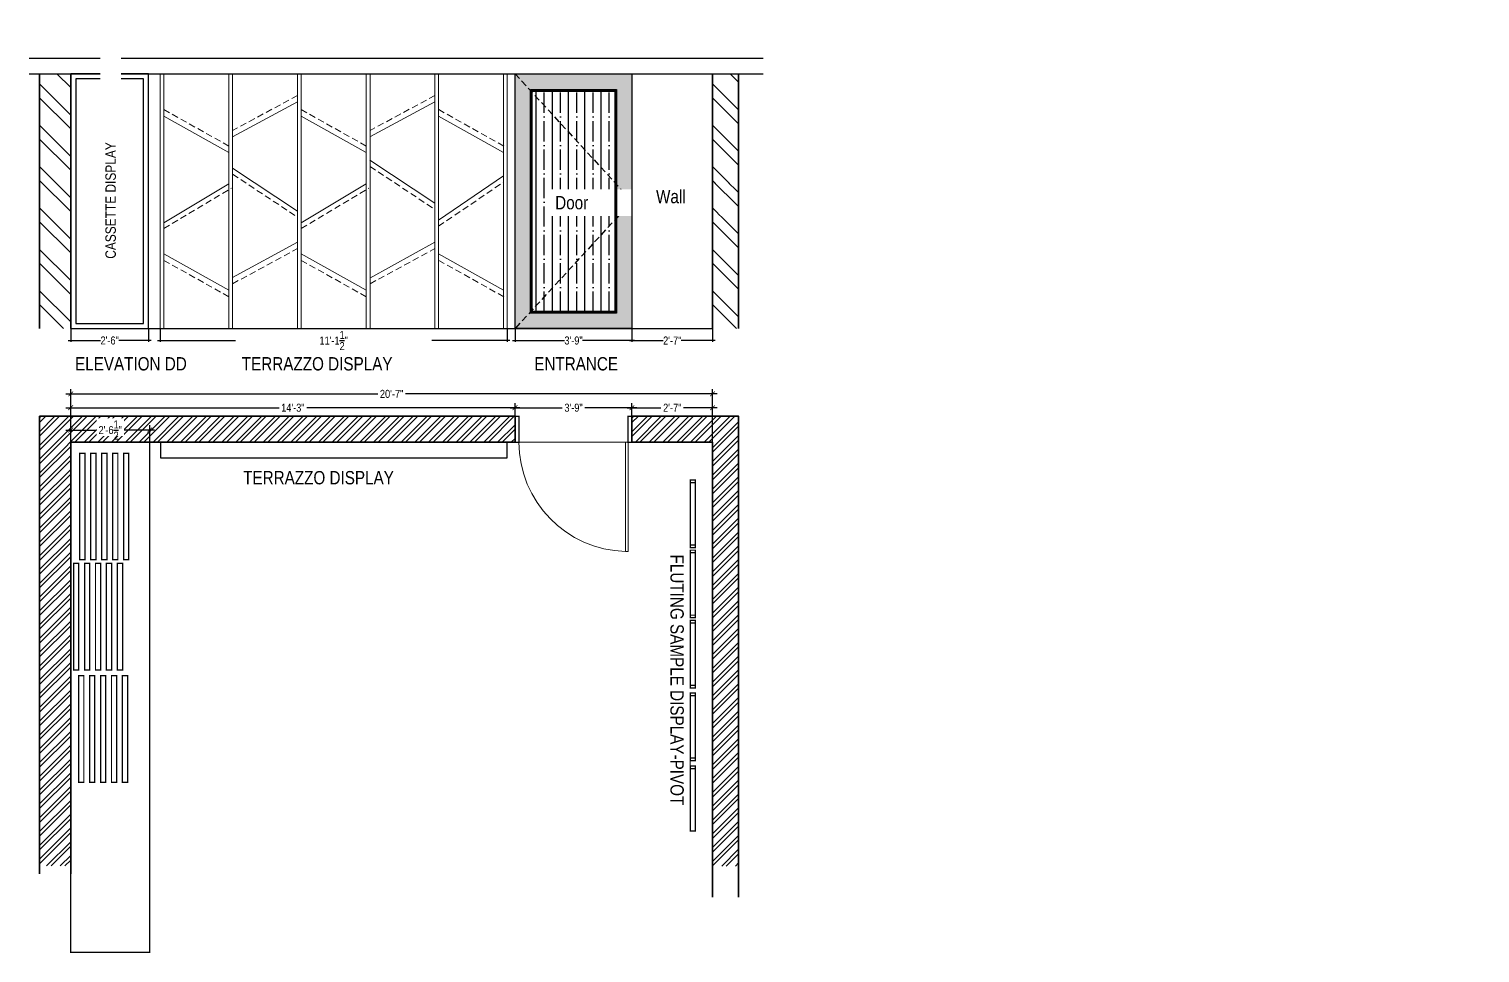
# Model space of a CAD drawing. Header units: inches. Extents: x -109431 to 29005, y -34715 to -1756.
# Drawn here: x -43858 to -43299, y -12165 to -11810 of the extents above; entities that cross this region are included whole.
import ezdxf

# ---------------------------------------------------------------- set-up
doc = ezdxf.new("R2010")
doc.units = ezdxf.units.IN
doc.header["$LTSCALE"] = 0.05
doc.header["$MEASUREMENT"] = 0
doc.header["$PDMODE"] = 3
doc.header["$PDSIZE"] = -4
for name, pattern in [('A2-XREF-115_FURN$0$HIDDEN', [0.375, 0.25, -0.125]), ('ACAD_ISO03W100', [30, 12, -18]), ('CONTINOUS', [0]), ('DASHED2', [0.375, 0.25, -0.125])]:
    doc.linetypes.add(name, pattern=pattern)
doc.layers.get('Defpoints').update_dxf_attribs({"linetype": 'DASHED2'})
for name, color, linetype in [('Civil Dimension - Text', 7, 'Continuous'), ('Eleavtion', 11, 'Continuous'), ('Flooring Layout', 7, 'Continuous'), ('text', 4, 'Continuous')]:
    doc.layers.add(name, color=color, linetype=linetype)
for name, color, linetype, lineweight in [('FURNITURE', 1, 'Continuous', 18), ('hatch', 7, 'Continuous', 25), ('WALL', 7, 'Continuous', 35)]:
    doc.layers.add(name, color=color, linetype=linetype, lineweight=lineweight)
doc.styles.add('4MMOF3-8', font='ARIALN.TTF', dxfattribs={"height": 5.12})
doc.styles.add('9-128OF1-4', font='ARIALN.TTF', dxfattribs={"height": 3.0792})
doc.dimstyles.new('DIM 1-4', dxfattribs={"dimtxt": 3.0792, "dimasz": 1.82, "dimexe": 1.82, "dimexo": 0, "dimgap": 0.09, "dimtad": 0, "dimzin": 0, "dimdsep": 46, "dimlunit": 4, "dimtxsty": '9-128OF1-4', "dimblk": 'ARCHTICK', "dimcen": 1.8125, "dimdle": 1.82, "dimclrd": 8, "dimclre": 8, "dimadec": 0, "dimazin": 0, "dimtfac": 1, "dimtofl": 0, "dimtmove": 0, "dimatfit": 3, "dimldrblk": 'OPEN90', "dimfxl": 1, "dimtolj": 1, "dimtzin": 0, "dimlwd": -1, "dimarcsym": 0})
pattern_1 = [(225, (40678.6833, -16349.4024), (2.65165043, -2.65165043), []), (225, (40676.9155, -16349.4024), (2.65165043, -2.65165043), [])]

# ---------------------------------------------------------------- blocks, each defined once
blk = doc.blocks.new('_ArchTick')
at = {"color": 0, "const_width": 0.15}
blk.add_lwpolyline([(-0.5, -0.5), (0.5, 0.5)], dxfattribs=at)
blk = doc.blocks.new('*D484')
at = {"layer": 'Defpoints', "color": 0, "ltscale": 50, "transparency": 16777216}
for p in [(-43807.2, -11925.15), (-43673.62, -11925.15), (-43673.62, -11929.73)]:
    blk.add_point(p, dxfattribs=at)
at = {"layer": 'Flooring Layout', "color": 8, "linetype": 'ACAD_ISO03W100', "lineweight": -2, "ltscale": 50, "transparency": 16777216}
for p, q in [((-43807.2, -11925.15), (-43807.2, -11930.23)), ((-43673.62, -11925.15), (-43673.62, -11930.23))]:
    blk.add_line(p, q, dxfattribs=at)
at = {"layer": 'Flooring Layout', "color": 8, "linetype": 'ACAD_ISO03W100', "ltscale": 50, "transparency": 16777216}
for p, q in [((-43808.2, -11929.73), (-43745.64, -11929.73)), ((-43672.62, -11929.73), (-43735.17, -11929.73))]:
    blk.add_line(p, q, dxfattribs=at)
at = {"layer": 'Flooring Layout', "color": 8, "ltscale": 50, "transparency": 16777216, "xscale": 0.25, "yscale": 0.25, "zscale": 0.25, "rotation": 180}
blk.add_blockref('_ArchTick', (-43807.2, -11929.73), dxfattribs=at)
at = {"layer": 'Flooring Layout', "color": 8, "ltscale": 50, "transparency": 16777216, "xscale": 0.25, "yscale": 0.25, "zscale": 0.25}
blk.add_blockref('_ArchTick', (-43673.62, -11929.73), dxfattribs=at)
at = {"layer": 'Flooring Layout', "color": 0, "ltscale": 50, "transparency": 16777216, "insert": (-43740.41, -11929.73), "char_height": 3.0792, "attachment_point": 5, "style": '9-128OF1-4'}
blk.add_mtext('\\A1;11\'-1{\\H1x;\\S1/2;}"', dxfattribs=at)
blk = doc.blocks.new('_Open90')
at = {"color": 0, "linetype": 'ByBlock', "lineweight": -2}
for p, q in [((0, 0), (-1, 0)), ((-0.5, 0.5), (0, 0)), ((0, 0), (-0.5, -0.5))]:
    blk.add_line(p, q, dxfattribs=at)
blk = doc.blocks.new('*D494')
at = {"layer": 'Defpoints', "color": 0, "ltscale": 50, "transparency": 16777216}
for p in [(-43670.62, -11925.15), (-43625.62, -11925.15), (-43625.62, -11929.73)]:
    blk.add_point(p, dxfattribs=at)
at = {"layer": 'Flooring Layout', "color": 8, "linetype": 'ACAD_ISO03W100', "lineweight": -2, "ltscale": 50, "transparency": 16777216}
for p, q in [((-43670.62, -11925.15), (-43670.62, -11930.23)), ((-43625.62, -11925.15), (-43625.62, -11930.23))]:
    blk.add_line(p, q, dxfattribs=at)
at = {"layer": 'Flooring Layout', "color": 8, "linetype": 'ACAD_ISO03W100', "ltscale": 50, "transparency": 16777216}
for p, q in [((-43671.62, -11929.73), (-43651.57, -11929.73)), ((-43624.62, -11929.73), (-43644.67, -11929.73))]:
    blk.add_line(p, q, dxfattribs=at)
at = {"layer": 'Flooring Layout', "color": 8, "ltscale": 50, "transparency": 16777216, "xscale": 0.25, "yscale": 0.25, "zscale": 0.25, "rotation": 180}
blk.add_blockref('_ArchTick', (-43670.62, -11929.73), dxfattribs=at)
at = {"layer": 'Flooring Layout', "color": 8, "ltscale": 50, "transparency": 16777216, "xscale": 0.25, "yscale": 0.25, "zscale": 0.25}
blk.add_blockref('_ArchTick', (-43625.62, -11929.73), dxfattribs=at)
at = {"layer": 'Flooring Layout', "color": 0, "ltscale": 50, "transparency": 16777216, "insert": (-43648.12, -11929.73), "char_height": 3.079, "attachment_point": 5, "style": '9-128OF1-4'}
blk.add_mtext('\\A1;3\'-9"', dxfattribs=at)
blk = doc.blocks.new('*D495')
at = {"layer": 'Defpoints', "color": 0, "ltscale": 50, "transparency": 16777216}
for p in [(-43625.62, -11925.15), (-43594.62, -11925.15), (-43594.62, -11929.73)]:
    blk.add_point(p, dxfattribs=at)
at = {"layer": 'Flooring Layout', "color": 8, "linetype": 'ACAD_ISO03W100', "lineweight": -2, "ltscale": 50, "transparency": 16777216}
for p, q in [((-43625.62, -11925.15), (-43625.62, -11930.23)), ((-43594.62, -11925.15), (-43594.62, -11930.23))]:
    blk.add_line(p, q, dxfattribs=at)
at = {"layer": 'Flooring Layout', "color": 8, "linetype": 'ACAD_ISO03W100', "ltscale": 50, "transparency": 16777216}
for p, q in [((-43626.62, -11929.73), (-43613.59, -11929.73)), ((-43593.62, -11929.73), (-43606.65, -11929.73))]:
    blk.add_line(p, q, dxfattribs=at)
at = {"layer": 'Flooring Layout', "color": 8, "ltscale": 50, "transparency": 16777216, "xscale": 0.25, "yscale": 0.25, "zscale": 0.25, "rotation": 180}
blk.add_blockref('_ArchTick', (-43625.62, -11929.73), dxfattribs=at)
at = {"layer": 'Flooring Layout', "color": 8, "ltscale": 50, "transparency": 16777216, "xscale": 0.25, "yscale": 0.25, "zscale": 0.25}
blk.add_blockref('_ArchTick', (-43594.62, -11929.73), dxfattribs=at)
at = {"layer": 'Flooring Layout', "color": 0, "ltscale": 50, "transparency": 16777216, "insert": (-43610.12, -11929.73), "char_height": 3.079, "attachment_point": 5, "style": '9-128OF1-4'}
blk.add_mtext('\\A1;2\'-7"', dxfattribs=at)
blk = doc.blocks.new('*D496')
at = {"layer": 'Defpoints', "color": 0, "ltscale": 50, "transparency": 16777216}
for p in [(-43841.62, -11925.15), (-43811.62, -11925.15), (-43841.62, -11929.73)]:
    blk.add_point(p, dxfattribs=at)
at = {"layer": 'Flooring Layout', "color": 8, "linetype": 'ACAD_ISO03W100', "lineweight": -2, "ltscale": 50, "transparency": 16777216}
for p, q in [((-43841.62, -11925.15), (-43841.62, -11930.23)), ((-43811.62, -11925.15), (-43811.62, -11930.23))]:
    blk.add_line(p, q, dxfattribs=at)
at = {"layer": 'Flooring Layout', "color": 8, "linetype": 'ACAD_ISO03W100', "ltscale": 50, "transparency": 16777216}
for p, q in [((-43842.62, -11929.73), (-43830.09, -11929.73)), ((-43810.62, -11929.73), (-43823.15, -11929.73))]:
    blk.add_line(p, q, dxfattribs=at)
at = {"layer": 'Flooring Layout', "color": 8, "ltscale": 50, "transparency": 16777216, "xscale": 0.25, "yscale": 0.25, "zscale": 0.25, "rotation": 180}
blk.add_blockref('_ArchTick', (-43841.62, -11929.73), dxfattribs=at)
at = {"layer": 'Flooring Layout', "color": 8, "ltscale": 50, "transparency": 16777216, "xscale": 0.25, "yscale": 0.25, "zscale": 0.25}
blk.add_blockref('_ArchTick', (-43811.62, -11929.73), dxfattribs=at)
at = {"layer": 'Flooring Layout', "color": 0, "ltscale": 50, "transparency": 16777216, "insert": (-43826.62, -11929.73), "char_height": 3.079, "attachment_point": 5, "style": '9-128OF1-4'}
blk.add_mtext('\\A1;2\'-6"', dxfattribs=at)
blk = doc.blocks.new('*D942')
at = {"layer": 'Civil Dimension - Text', "color": 8, "linetype": 'CONTINOUS', "lineweight": -2, "ltscale": 50, "transparency": 16777216}
for p, q in [((-43625.62, -11958.85), (-43625.62, -11953.76)), ((-43594.62, -11974.3), (-43594.62, -11953.76))]:
    blk.add_line(p, q, dxfattribs=at)
at = {"layer": 'Civil Dimension - Text', "color": 8, "linetype": 'CONTINOUS', "ltscale": 50, "transparency": 16777216}
for p, q in [((-43627.44, -11955.58), (-43613.59, -11955.58)), ((-43592.8, -11955.58), (-43606.65, -11955.58))]:
    blk.add_line(p, q, dxfattribs=at)
at = {"layer": 'Defpoints', "color": 0, "ltscale": 50, "transparency": 16777216}
for p in [(-43625.62, -11955.58), (-43625.62, -11958.85), (-43594.62, -11974.3)]:
    blk.add_point(p, dxfattribs=at)
at = {"layer": 'Civil Dimension - Text', "color": 8, "ltscale": 50, "transparency": 16777216, "xscale": 1.82, "yscale": 1.82, "zscale": 1.82, "rotation": 180}
blk.add_blockref('_ArchTick', (-43625.62, -11955.58), dxfattribs=at)
at = {"layer": 'Civil Dimension - Text', "color": 8, "ltscale": 50, "transparency": 16777216, "xscale": 1.82, "yscale": 1.82, "zscale": 1.82}
blk.add_blockref('_ArchTick', (-43594.62, -11955.58), dxfattribs=at)
at = {"layer": 'Civil Dimension - Text', "color": 0, "ltscale": 50, "transparency": 16777216, "insert": (-43610.12, -11955.58), "char_height": 3.079, "attachment_point": 5, "style": '9-128OF1-4', "bg_fill": 3, "box_fill_scale": 1.25, "bg_fill_color": 256, "bg_fill_true_color": 13158600, "bg_fill_transparency": 0}
blk.add_mtext('\\A1;2\'-7"', dxfattribs=at)
blk = doc.blocks.new('*D943')
at = {"layer": 'Civil Dimension - Text', "color": 8, "linetype": 'CONTINOUS', "lineweight": -2, "ltscale": 50, "transparency": 16777216}
for p, q in [((-43670.62, -11964.3), (-43670.62, -11953.76)), ((-43625.62, -11958.85), (-43625.62, -11953.76))]:
    blk.add_line(p, q, dxfattribs=at)
at = {"layer": 'Civil Dimension - Text', "color": 8, "linetype": 'CONTINOUS', "ltscale": 50, "transparency": 16777216}
for p, q in [((-43672.44, -11955.58), (-43651.57, -11955.58)), ((-43623.8, -11955.58), (-43644.67, -11955.58))]:
    blk.add_line(p, q, dxfattribs=at)
at = {"layer": 'Defpoints', "color": 0, "ltscale": 50, "transparency": 16777216}
for p in [(-43670.62, -11955.58), (-43625.62, -11958.85), (-43670.62, -11964.3)]:
    blk.add_point(p, dxfattribs=at)
at = {"layer": 'Civil Dimension - Text', "color": 8, "ltscale": 50, "transparency": 16777216, "xscale": 1.82, "yscale": 1.82, "zscale": 1.82, "rotation": 180}
blk.add_blockref('_ArchTick', (-43670.62, -11955.58), dxfattribs=at)
at = {"layer": 'Civil Dimension - Text', "color": 8, "ltscale": 50, "transparency": 16777216, "xscale": 1.82, "yscale": 1.82, "zscale": 1.82}
blk.add_blockref('_ArchTick', (-43625.62, -11955.58), dxfattribs=at)
at = {"layer": 'Civil Dimension - Text', "color": 0, "ltscale": 50, "transparency": 16777216, "insert": (-43648.12, -11955.58), "char_height": 3.079, "attachment_point": 5, "style": '9-128OF1-4', "bg_fill": 3, "box_fill_scale": 1.25, "bg_fill_color": 256, "bg_fill_true_color": 13158600, "bg_fill_transparency": 0}
blk.add_mtext('\\A1;3\'-9"', dxfattribs=at)
blk = doc.blocks.new('*D944')
at = {"layer": 'Civil Dimension - Text', "color": 8, "linetype": 'CONTINOUS', "lineweight": -2, "ltscale": 50, "transparency": 16777216}
for p, q in [((-43841.62, -11974.3), (-43841.62, -11953.76)), ((-43670.62, -11964.3), (-43670.62, -11953.76))]:
    blk.add_line(p, q, dxfattribs=at)
at = {"layer": 'Civil Dimension - Text', "color": 8, "linetype": 'CONTINOUS', "ltscale": 50, "transparency": 16777216}
for p, q in [((-43843.44, -11955.58), (-43760.43, -11955.58)), ((-43668.8, -11955.58), (-43751.81, -11955.58))]:
    blk.add_line(p, q, dxfattribs=at)
at = {"layer": 'Defpoints', "color": 0, "ltscale": 50, "transparency": 16777216}
for p in [(-43841.62, -11955.58), (-43670.62, -11964.3), (-43841.62, -11974.3)]:
    blk.add_point(p, dxfattribs=at)
at = {"layer": 'Civil Dimension - Text', "color": 8, "ltscale": 50, "transparency": 16777216, "xscale": 1.82, "yscale": 1.82, "zscale": 1.82, "rotation": 180}
blk.add_blockref('_ArchTick', (-43841.62, -11955.58), dxfattribs=at)
at = {"layer": 'Civil Dimension - Text', "color": 8, "ltscale": 50, "transparency": 16777216, "xscale": 1.82, "yscale": 1.82, "zscale": 1.82}
blk.add_blockref('_ArchTick', (-43670.62, -11955.58), dxfattribs=at)
at = {"layer": 'Civil Dimension - Text', "color": 0, "ltscale": 50, "transparency": 16777216, "insert": (-43756.12, -11955.58), "char_height": 3.079, "attachment_point": 5, "style": '9-128OF1-4', "bg_fill": 3, "box_fill_scale": 1.25, "bg_fill_color": 256, "bg_fill_true_color": 13158600, "bg_fill_transparency": 0}
blk.add_mtext('\\A1;14\'-3"', dxfattribs=at)
blk = doc.blocks.new('*D941')
at = {"layer": 'Civil Dimension - Text', "color": 8, "linetype": 'CONTINOUS', "lineweight": -2, "ltscale": 50, "transparency": 16777216}
for p, q in [((-43841.62, -11981.8), (-43841.62, -11948.45)), ((-43594.62, -11981.8), (-43594.62, -11948.45))]:
    blk.add_line(p, q, dxfattribs=at)
at = {"layer": 'Civil Dimension - Text', "color": 8, "linetype": 'CONTINOUS', "ltscale": 50, "transparency": 16777216}
for p, q in [((-43843.44, -11950.27), (-43722.57, -11950.27)), ((-43592.8, -11950.27), (-43713.67, -11950.27))]:
    blk.add_line(p, q, dxfattribs=at)
at = {"layer": 'Defpoints', "color": 0, "ltscale": 50, "transparency": 16777216}
for p in [(-43841.62, -11950.27), (-43841.62, -11981.8), (-43594.62, -11981.8)]:
    blk.add_point(p, dxfattribs=at)
at = {"layer": 'Civil Dimension - Text', "color": 8, "ltscale": 50, "transparency": 16777216, "xscale": 1.82, "yscale": 1.82, "zscale": 1.82, "rotation": 180}
blk.add_blockref('_ArchTick', (-43841.62, -11950.27), dxfattribs=at)
at = {"layer": 'Civil Dimension - Text', "color": 8, "ltscale": 50, "transparency": 16777216, "xscale": 1.82, "yscale": 1.82, "zscale": 1.82}
blk.add_blockref('_ArchTick', (-43594.62, -11950.27), dxfattribs=at)
at = {"layer": 'Civil Dimension - Text', "color": 0, "ltscale": 50, "transparency": 16777216, "insert": (-43718.12, -11950.27), "char_height": 3.079, "attachment_point": 5, "style": '9-128OF1-4', "bg_fill": 3, "box_fill_scale": 1.25, "bg_fill_color": 256, "bg_fill_true_color": 13158600, "bg_fill_transparency": 0}
blk.add_mtext('\\A1;20\'-7"', dxfattribs=at)
blk = doc.blocks.new('*D948')
at = {"layer": 'Defpoints', "color": 0, "ltscale": 50, "transparency": 16777216}
for p in [(-43841.62, -11964.16), (-43841.62, -11968.85), (-43811.2, -11968.85)]:
    blk.add_point(p, dxfattribs=at)
at = {"layer": 'Flooring Layout', "color": 8, "linetype": 'ACAD_ISO03W100', "ltscale": 50, "transparency": 16777216}
for p, q in [((-43843.44, -11964.16), (-43830.8, -11964.16)), ((-43809.38, -11964.16), (-43822.01, -11964.16))]:
    blk.add_line(p, q, dxfattribs=at)
at = {"layer": 'Flooring Layout', "color": 8, "linetype": 'ACAD_ISO03W100', "lineweight": -2, "ltscale": 50, "transparency": 16777216}
for p, q in [((-43841.62, -11968.85), (-43841.62, -11962.34)), ((-43811.2, -11968.85), (-43811.2, -11962.34))]:
    blk.add_line(p, q, dxfattribs=at)
at = {"layer": 'Flooring Layout', "color": 8, "ltscale": 50, "transparency": 16777216, "xscale": 1.82, "yscale": 1.82, "zscale": 1.82, "rotation": 180}
blk.add_blockref('_ArchTick', (-43841.62, -11964.16), dxfattribs=at)
at = {"layer": 'Flooring Layout', "color": 8, "ltscale": 50, "transparency": 16777216, "xscale": 1.82, "yscale": 1.82, "zscale": 1.82}
blk.add_blockref('_ArchTick', (-43811.2, -11964.16), dxfattribs=at)
at = {"layer": 'Flooring Layout', "color": 0, "ltscale": 50, "transparency": 16777216, "insert": (-43826.41, -11964.16), "char_height": 3.0792, "attachment_point": 5, "style": '9-128OF1-4', "bg_fill": 3, "box_fill_scale": 1.25, "bg_fill_color": 256, "bg_fill_true_color": 13158600, "bg_fill_transparency": 0}
blk.add_mtext('\\A1;2\'-6{\\H1x;\\S1/2;}"', dxfattribs=at)

msp = doc.modelspace()

# ---------------------------------------------------------------- hatches: boundary and pattern name
at = {"layer": 'Flooring Layout', "ltscale": 50, "true_color": 0xc7c8ca}
h = msp.add_hatch(color=9, dxfattribs=at)
h.dxf.hatch_style = 1
h.paths.add_polyline_path([(-43625.61698, -11827.14599), (-43670.61698, -11827.14599), (-43670.61698, -11925.14599), (-43625.61698, -11925.14599)])
h.paths.add_polyline_path([(-43631.61698, -11833.14599), (-43631.61698, -11919.14599), (-43664.61698, -11919.14599), (-43664.61698, -11833.14599)], flags=16)
at = {"layer": 'Flooring Layout', "ltscale": 50, "true_color": 0x5e67af}
h = msp.add_hatch(dxfattribs=at)
h.set_pattern_fill('ANSI35', color=165, scale=25, angle=45)
h.paths.add_polyline_path([(-43632.23698, -11833.76599), (-43663.99698, -11833.76599), (-43663.99698, -11834.35444), (-43632.23698, -11868.93755)])
h = msp.add_hatch(dxfattribs=at)
h.set_pattern_fill('ANSI35', color=165, scale=25, angle=45)
h.paths.add_polyline_path([(-43663.99698, -11834.35444), (-43663.99698, -11917.93755), (-43632.23698, -11883.35444), (-43632.23698, -11868.93755)])
h.paths.add_polyline_path([(-43656.8838, -11882.04708), (-43641.53427, -11882.04708), (-43641.53427, -11871.38798), (-43656.8838, -11871.38798)], flags=24)
h = msp.add_hatch(dxfattribs=at)
h.set_pattern_fill('ANSI35', color=165, scale=25, angle=45)
h.paths.add_polyline_path([(-43632.23698, -11883.35444), (-43663.99698, -11917.93755), (-43663.99698, -11918.52599), (-43632.23698, -11918.52599)])
at = {"layer": 'hatch', "ltscale": 0.25}
h = msp.add_hatch(dxfattribs=at)
h.set_pattern_fill('ANSI32', color=8, scale=30, angle=270)
h.paths.add_polyline_path([(-43841.61698, -11827.14599), (-43853.61698, -11827.14599), (-43853.61698, -11925.14599), (-43841.61698, -11925.14599)])
h = msp.add_hatch(dxfattribs=at)
h.set_pattern_fill('ANSI32', color=8, scale=10, angle=540)
h.set_pattern_definition(pattern_1)
h.paths.add_polyline_path([(-43853.61698, -12131.81595), (-43841.61698, -12131.81595), (-43841.61698, -11968.84989), (-43670.61698, -11968.84989), (-43670.61698, -11958.84989), (-43853.61698, -11958.84989)])
h = msp.add_hatch(dxfattribs=at)
h.set_pattern_fill('ANSI32', color=8, scale=10, angle=540)
h.set_pattern_definition(pattern_1)
h.paths.add_polyline_path([(-43594.61698, -12131.84989), (-43584.61698, -12131.84989), (-43584.61698, -11958.84989), (-43625.61698, -11958.84989), (-43625.61698, -11968.84989), (-43594.61698, -11968.84989)])

# ---------------------------------------------------------------- linework, layer by layer
at = {"layer": 'Eleavtion', "ltscale": 50}
for p, q in [((-43857.65716, -11821.14599), (-43575.12208, -11821.14599)), ((-43857.65716, -11827.14599), (-43575.12208, -11827.14599))]:
    msp.add_line(p, q, dxfattribs=at)
at = {"layer": 'Flooring Layout', "lineweight": 35, "ltscale": 50}
msp.add_line((-43853.61698, -11925.14599), (-43853.61698, -11827.14599), dxfattribs=at)
at = {"layer": 'Flooring Layout', "ltscale": 50}
for p, q in [((-43841.61698, -11925.14599), (-43841.61698, -11827.14599)), ((-43670.61698, -11925.14599), (-43670.61698, -11827.14599)), ((-43625.61698, -11827.14599), (-43625.61698, -11925.14599)), ((-43841.61698, -11925.14599), (-43594.61698, -11925.14599))]:
    msp.add_line(p, q, dxfattribs=at)
at = {"layer": 'Flooring Layout', "linetype": 'A2-XREF-115_FURN$0$HIDDEN', "ltscale": 200}
for p, q in [((-43670.61698, -11827.14599), (-43625.61698, -11876.14599)), ((-43625.61698, -11876.14599), (-43670.61698, -11925.14599))]:
    msp.add_line(p, q, dxfattribs=at)
at = {"layer": 'Flooring Layout', "ltscale": 50}
for points in [[(-43811.61698, -11827.14599), (-43841.61698, -11827.14599), (-43841.61698, -11925.14599), (-43811.61698, -11925.14599)], [(-43811.61698, -11827.14599), (-43841.61698, -11827.14599), (-43841.61698, -11925.14599), (-43811.61698, -11925.14599)], [(-43811.61698, -11827.14599), (-43841.61698, -11827.14599), (-43841.61698, -11925.14599), (-43811.61698, -11925.14599)], [(-43813.61698, -11829.14599), (-43839.61698, -11829.14599), (-43839.61698, -11923.14599), (-43813.61698, -11923.14599)]]:
    msp.add_lwpolyline(points, close=True, dxfattribs=at)
at = {"layer": 'FURNITURE', "color": 244, "ltscale": 50, "true_color": 0x991b1e}
for p, q in [((-43752.87428, -11842.74442), (-43752.87428, -11827.14599)), ((-43700.05779, -11842.74442), (-43700.05779, -11827.14599))]:
    msp.add_line(p, q, dxfattribs=at)
at = {"layer": 'FURNITURE', "color": 244, "linetype": 'A2-XREF-115_FURN$0$HIDDEN', "ltscale": 200, "true_color": 0x991b1e}
for p, q in [((-43754.3151, -11835.46064), (-43779.3151, -11848.96064)), ((-43701.43347, -11835.46064), (-43726.43347, -11848.96064)), ((-43780.75592, -11854.93877), (-43805.75592, -11840.93877)), ((-43727.87428, -11854.93877), (-43752.87428, -11840.93877)), ((-43674.99265, -11854.93877), (-43699.99265, -11840.93877)), ((-43726.43347, -11862.81141), (-43701.49861, -11879.2716)), ((-43779.3151, -11865.7716), (-43754.3151, -11882.2716)), ((-43700.05779, -11885.78294), (-43675.05779, -11868.79081)), ((-43805.75592, -11886.70746), (-43779.78502, -11871.17624)), ((-43752.87428, -11886.70746), (-43726.90339, -11871.17624)), ((-43779.3151, -11907.89477), (-43754.3151, -11894.39477)), ((-43726.43347, -11907.89477), (-43701.43347, -11894.39477)), ((-43780.75592, -11912.90876), (-43805.75592, -11898.90876)), ((-43727.87428, -11912.90876), (-43752.87428, -11898.90876)), ((-43674.99265, -11912.90876), (-43699.99265, -11898.90876))]:
    msp.add_line(p, q, dxfattribs=at)
at = {"layer": 'FURNITURE', "color": 30, "ltscale": 50, "true_color": 0xf26722}
for p, q in [((-43754.3151, -11837.9277), (-43779.3151, -11851.4277)), ((-43701.49861, -11837.9277), (-43726.49861, -11851.4277)), ((-43780.75592, -11857.4277), (-43805.75592, -11843.4277)), ((-43727.87428, -11857.4277), (-43752.87428, -11843.4277)), ((-43675.05779, -11857.4277), (-43700.05779, -11843.4277)), ((-43779.3151, -11863.4277), (-43754.3151, -11879.9277)), ((-43726.49861, -11860.4277), (-43701.49861, -11876.9277)), ((-43805.75592, -11884.41983), (-43780.75592, -11869.4277)), ((-43752.87428, -11884.41983), (-43727.87428, -11869.4277)), ((-43700.05779, -11883.41983), (-43675.05779, -11866.4277)), ((-43779.3151, -11905.4277), (-43754.3151, -11891.9277)), ((-43726.49861, -11905.75797), (-43701.49861, -11891.9277)), ((-43780.75592, -11910.41983), (-43805.75592, -11896.41983)), ((-43727.87428, -11910.41983), (-43752.87428, -11896.41983)), ((-43675.05779, -11910.41983), (-43700.05779, -11896.41983))]:
    msp.add_line(p, q, dxfattribs=at)
at = {"layer": 'FURNITURE', "ltscale": 50}
for p, q in [((-43627.11698, -11968.84989), (-43669.11698, -11968.84989)), ((-43628.11698, -12010.84989), (-43628.11698, -11968.84989)), ((-43627.11698, -11968.84989), (-43627.11698, -12010.84989)), ((-43594.61698, -11968.84989), (-43594.61698, -12131.84989)), ((-43627.11698, -12010.84989), (-43628.11698, -12010.84989)), ((-43603.21112, -12093.34989), (-43603.21112, -12091.34989))]:
    msp.add_line(p, q, dxfattribs=at)
at = {"layer": 'FURNITURE', "color": 244, "ltscale": 50, "true_color": 0x991b1e}
for points in [[(-43805.75592, -11827.14599), (-43807.19673, -11827.14599), (-43807.19673, -11925.14599), (-43805.75592, -11925.14599)], [(-43779.3151, -11827.14599), (-43780.75592, -11827.14599), (-43780.75592, -11925.14599), (-43779.3151, -11925.14599)], [(-43752.87428, -11827.14599), (-43754.3151, -11827.14599), (-43754.3151, -11925.14599), (-43752.87428, -11925.14599)], [(-43726.43347, -11827.14599), (-43727.87428, -11827.14599), (-43727.87428, -11925.14599), (-43726.43347, -11925.14599)], [(-43700.05779, -11827.14599), (-43701.49861, -11827.14599), (-43701.49861, -11925.14599), (-43700.05779, -11925.14599)], [(-43673.61698, -11827.14599), (-43675.05779, -11827.14599), (-43675.05779, -11925.14599), (-43673.61698, -11925.14599)]]:
    msp.add_lwpolyline(points, close=True, dxfattribs=at)
at = {"layer": 'FURNITURE', "ltscale": 50, "const_width": 0.5}
for points in [[(-43670.61698, -11968.84989), (-43670.61698, -11958.84989), (-43669.11698, -11958.84989), (-43669.11698, -11968.84989), (-43670.61698, -11968.84989)], [(-43627.11698, -11968.84989), (-43627.11698, -11958.84989), (-43625.61698, -11958.84989), (-43625.61698, -11968.84989), (-43627.11698, -11968.84989)], [(-43836.11496, -11973.07084), (-43838.11496, -11973.07084), (-43838.11496, -12014.07084), (-43836.11496, -12014.07084), (-43836.11496, -11973.07084)], [(-43831.90157, -11973.07084), (-43833.90157, -11973.07084), (-43833.90157, -12014.07084), (-43831.90157, -12014.07084), (-43831.90157, -11973.07084)], [(-43827.68817, -11973.07084), (-43829.68817, -11973.07084), (-43829.68817, -12014.07084), (-43827.68817, -12014.07084), (-43827.68817, -11973.07084)], [(-43823.47478, -11973.07084), (-43825.47478, -11973.07084), (-43825.47478, -12014.07084), (-43823.47478, -12014.07084), (-43823.47478, -11973.07084)], [(-43819.26138, -11973.07084), (-43821.26138, -11973.07084), (-43821.26138, -12014.07084), (-43819.26138, -12014.07084), (-43819.26138, -11973.07084)], [(-43603.21112, -11984.3602), (-43603.21112, -11983.3602), (-43601.21112, -11983.3602), (-43601.21112, -11984.3602), (-43603.21112, -11984.3602)], [(-43603.21112, -12008.3602), (-43603.21112, -12009.3602), (-43601.21112, -12009.3602), (-43601.21112, -12008.3602), (-43603.21112, -12008.3602)], [(-43603.21112, -12011.35505), (-43603.21112, -12010.35505), (-43601.21112, -12010.35505), (-43601.21112, -12011.35505), (-43603.21112, -12011.35505)], [(-43838.50541, -12015.4385), (-43840.50541, -12015.4385), (-43840.50541, -12056.4385), (-43838.50541, -12056.4385), (-43838.50541, -12015.4385)], [(-43834.29201, -12015.4385), (-43836.29201, -12015.4385), (-43836.29201, -12056.4385), (-43834.29201, -12056.4385), (-43834.29201, -12015.4385)], [(-43830.07862, -12015.4385), (-43832.07862, -12015.4385), (-43832.07862, -12056.4385), (-43830.07862, -12056.4385), (-43830.07862, -12015.4385)], [(-43825.86522, -12015.4385), (-43827.86522, -12015.4385), (-43827.86522, -12056.4385), (-43825.86522, -12056.4385), (-43825.86522, -12015.4385)], [(-43821.65183, -12015.4385), (-43823.65183, -12015.4385), (-43823.65183, -12056.4385), (-43821.65183, -12056.4385), (-43821.65183, -12015.4385)], [(-43603.21112, -12035.35505), (-43603.21112, -12036.35505), (-43601.21112, -12036.35505), (-43601.21112, -12035.35505), (-43603.21112, -12035.35505)], [(-43603.21112, -12038.34989), (-43603.21112, -12037.34989), (-43601.21112, -12037.34989), (-43601.21112, -12038.34989), (-43603.21112, -12038.34989)], [(-43836.55984, -12058.63015), (-43838.55984, -12058.63015), (-43838.55984, -12099.63015), (-43836.55984, -12099.63015), (-43836.55984, -12058.63015)], [(-43832.34644, -12058.63015), (-43834.34644, -12058.63015), (-43834.34644, -12099.63015), (-43832.34644, -12099.63015), (-43832.34644, -12058.63015)], [(-43828.13305, -12058.63015), (-43830.13305, -12058.63015), (-43830.13305, -12099.63015), (-43828.13305, -12099.63015), (-43828.13305, -12058.63015)], [(-43823.91965, -12058.63015), (-43825.91965, -12058.63015), (-43825.91965, -12099.63015), (-43823.91965, -12099.63015), (-43823.91965, -12058.63015)], [(-43819.70626, -12058.63015), (-43821.70626, -12058.63015), (-43821.70626, -12099.63015), (-43819.70626, -12099.63015), (-43819.70626, -12058.63015)], [(-43603.21112, -12062.34989), (-43603.21112, -12063.34989), (-43601.21112, -12063.34989), (-43601.21112, -12062.34989), (-43603.21112, -12062.34989)], [(-43603.21112, -12066.34989), (-43603.21112, -12065.34989), (-43601.21112, -12065.34989), (-43601.21112, -12066.34989), (-43603.21112, -12066.34989)], [(-43603.21112, -12090.34989), (-43603.21112, -12091.34989), (-43601.21112, -12091.34989), (-43601.21112, -12090.34989), (-43603.21112, -12090.34989)], [(-43603.21112, -12094.34989), (-43603.21112, -12093.34989), (-43601.21112, -12093.34989), (-43601.21112, -12094.34989), (-43603.21112, -12094.34989)]]:
    msp.add_lwpolyline(points, dxfattribs=at)
for points in [[(-43811.19673, -12165.02757), (-43811.19673, -11968.84989), (-43841.61698, -11968.84989), (-43841.61698, -12165.02757)], [(-43603.21112, -11984.3602), (-43603.21112, -12008.3602), (-43601.21112, -12008.3602), (-43601.21112, -11984.3602)], [(-43603.21112, -12011.35505), (-43603.21112, -12035.35505), (-43601.21112, -12035.35505), (-43601.21112, -12011.35505)], [(-43603.21112, -12038.34989), (-43603.21112, -12062.34989), (-43601.21112, -12062.34989), (-43601.21112, -12038.34989)], [(-43603.21112, -12090.34989), (-43603.21112, -12066.34989), (-43601.21112, -12066.34989), (-43601.21112, -12090.34989)], [(-43603.21112, -12118.34989), (-43603.21112, -12094.34989), (-43601.21112, -12094.34989), (-43601.21112, -12118.34989)]]:
    msp.add_lwpolyline(points, close=True, dxfattribs=at)
at = {"layer": 'FURNITURE', "ltscale": 50}
msp.add_arc((-43627.09605, -11968.84137), 42.02093, 180.0116194, 268.6078262, dxfattribs=at)
at = {"layer": 'WALL', "ltscale": 0.25}
for p, q in [((-43853.61698, -11958.84989), (-43853.61698, -12134.84989)), ((-43670.61698, -11968.84989), (-43841.61698, -11968.84989)), ((-43841.61698, -11968.84989), (-43841.61698, -12134.84989))]:
    msp.add_line(p, q, dxfattribs=at)
for points in [[(-43670.61698, -11958.84989), (-43853.61698, -11958.84989)], [(-43670.61698, -11958.84989), (-43670.61698, -11968.84989)], [(-43625.61698, -11958.84989), (-43584.61698, -11958.84989), (-43584.61698, -12143.84989)], [(-43625.61698, -11958.84989), (-43625.61698, -11968.84989)], [(-43625.61698, -11968.84989), (-43594.61698, -11968.84989)], [(-43594.61698, -11968.84989), (-43594.61698, -12143.84989)]]:
    msp.add_lwpolyline(points, dxfattribs=at)

# ---------------------------------------------------------------- texts
at = {"layer": 'text', "ltscale": 50, "insert": (-43775.76951, -11938.71224), "char_height": 5.12, "attachment_point": 4, "style": '4MMOF3-8', "bg_fill": 2}
msp.add_mtext_dynamic_manual_height_columns('TERRAZZO DISPLAY', width=86.3458436, gutter_width=15.396, heights=[26.62558], dxfattribs=at)
at = {"layer": 'text', "ltscale": 50, "insert": (-43775.24981, -11982.51615), "char_height": 5.12, "width": 66.2810962, "attachment_point": 4, "style": '4MMOF3-8'}
msp.add_mtext('TERRAZZO DISPLAY', dxfattribs=at)
at = {"layer": 'text', "ltscale": 50, "insert": (-43608.30188, -12012.04161), "char_height": 5.12, "attachment_point": 4, "rotation": 270, "style": '4MMOF3-8'}
msp.add_mtext_dynamic_manual_height_columns('FLUTING SAMPLE DISPLAY-PIVOT', width=127.679357, gutter_width=15.396, heights=[0], dxfattribs=at)

# ---------------------------------------------------------------- dimensions: what is measured, and where the dimension line sits
at = {"layer": 'Flooring Layout', "ltscale": 50}
for base, p1, p2, picture, middle in [((-43841.61698, -11929.72657), (-43811.61698, -11925.14599), (-43841.61698, -11925.14599), '*D496', (-43826.61698, -11929.72657)), ((-43625.61698, -11929.72657), (-43670.61698, -11925.14599), (-43625.61698, -11925.14599), '*D494', (-43648.11698, -11929.72657)), ((-43594.61698, -11929.72657), (-43625.61698, -11925.14599), (-43594.61698, -11925.14599), '*D495', (-43610.11698, -11929.72657))]:
    dim = msp.add_linear_dim(base=base, p1=p1, p2=p2, dimstyle='DIM 1-4', override={"dimasz": 0.25, "dimexe": 0.5, "dimdle": 1, "dimtmove": 1, "dimfxl": 0.1875, "dimarcsym": 1}, dxfattribs=at)
    dim.commit()
    dim.dimension.update_dxf_attribs({"geometry": picture, "text_midpoint": middle})

# ---------------------------------------------------------------- next in the draw order: texts
at = {"layer": 'text', "ltscale": 50, "insert": (-43826.22318, -11898.27664), "char_height": 4, "attachment_point": 4, "rotation": 90, "style": '4MMOF3-8', "bg_fill": 2}
msp.add_mtext_dynamic_manual_height_columns('CASSETTE DISPLAY', width=86.3458436, gutter_width=15.396, heights=[26.62558], dxfattribs=at)
at = {"layer": 'text', "ltscale": 50, "char_height": 5.12, "attachment_point": 4, "style": '4MMOF3-8', "bg_fill": 2}
for s, insert in [('Door', (-43655.16374, -11876.74372)), ('ENTRANCE ', (-43663.22307, -11938.71224))]:
    msp.add_mtext_dynamic_manual_height_columns(s, width=86.3458436, gutter_width=15.396, heights=[26.62558], dxfattribs=dict(at, insert=insert))

# ---------------------------------------------------------------- next in the draw order: dimensions: what is measured, and where the dimension line sits
at = {"layer": 'Civil Dimension - Text', "ltscale": 50}
dim = msp.add_linear_dim(base=(-43625.61698, -11955.58375), p1=(-43594.61698, -11974.29765), p2=(-43625.61698, -11958.84989), dimstyle='DIM 1-4', override={"dimfxl": 0.1875, "dimtfill": 1, "dimarcsym": 1}, dxfattribs=at)
dim.commit()
dim.dimension.update_dxf_attribs({"geometry": '*D942', "text_midpoint": (-43610.11698, -11955.58375)})
at = {"layer": 'Flooring Layout', "ltscale": 50}
dim = msp.add_linear_dim(base=(-43673.61698, -11929.72657), p1=(-43807.19673, -11925.14599), p2=(-43673.61698, -11925.14599), dimstyle='DIM 1-4', override={"dimasz": 0.25, "dimexe": 0.5, "dimdle": 1, "dimtmove": 1, "dimfxl": 0.1875, "dimarcsym": 1}, dxfattribs=at)
dim.commit()
dim.dimension.update_dxf_attribs({"geometry": '*D484', "text_midpoint": (-43740.40685, -11929.72657)})

# ---------------------------------------------------------------- next in the draw order: linework, layer by layer
for points in [[(-43670.61698, -11827.14599), (-43625.61698, -11827.14599), (-43625.61698, -11925.14599), (-43670.61698, -11925.14599)], [(-43664.61698, -11833.14599), (-43631.61698, -11833.14599), (-43631.61698, -11919.14599), (-43664.61698, -11919.14599)], [(-43664.30698, -11833.45599), (-43631.92698, -11833.45599), (-43631.92698, -11918.83599), (-43664.30698, -11918.83599)], [(-43663.99698, -11833.76599), (-43632.23698, -11833.76599), (-43632.23698, -11918.52599), (-43663.99698, -11918.52599)]]:
    msp.add_lwpolyline(points, close=True, dxfattribs=at)

# ---------------------------------------------------------------- next in the draw order: texts
at = {"layer": 'text', "ltscale": 50, "char_height": 5.12, "attachment_point": 4, "style": '4MMOF3-8', "bg_fill": 2}
for s, insert in [('Wall', (-43616.36227, -11874.39516)), ('ELEVATION DD', (-43839.95298, -11938.71224))]:
    msp.add_mtext_dynamic_manual_height_columns(s, width=86.3458436, gutter_width=15.396, heights=[26.62558], dxfattribs=dict(at, insert=insert))

# ---------------------------------------------------------------- next in the draw order: dimensions: what is measured, and where the dimension line sits
at = {"layer": 'Civil Dimension - Text', "ltscale": 50}
dim = msp.add_linear_dim(base=(-43670.61698, -11955.58375), p1=(-43625.61698, -11958.84989), p2=(-43670.61698, -11964.29765), dimstyle='DIM 1-4', override={"dimfxl": 0.1875, "dimtfill": 1, "dimarcsym": 1}, dxfattribs=at)
dim.commit()
dim.dimension.update_dxf_attribs({"geometry": '*D943', "text_midpoint": (-43648.11698, -11955.58375)})

# ---------------------------------------------------------------- next in the draw order: hatches: boundary and pattern name
at = {"layer": 'hatch', "ltscale": 0.25}
h = msp.add_hatch(dxfattribs=at)
h.set_pattern_fill('ANSI32', color=8, scale=30, angle=270)
h.set_pattern_definition([(315, (259, 0), (7.9549513, 7.9549513), []), (315, (259, -5.303), (7.9549513, 7.9549513), [])])
h.paths.add_polyline_path([(-43584.61698, -11827.14599), (-43594.61698, -11827.14599), (-43594.61698, -11925.14599), (-43584.61698, -11925.14599)])

# ---------------------------------------------------------------- next in the draw order: linework, layer by layer
at = {"layer": 'Flooring Layout', "lineweight": 35, "ltscale": 50}
for p, q in [((-43594.61698, -11925.14599), (-43594.61698, -11827.14599)), ((-43584.61698, -11925.14599), (-43584.61698, -11827.14599))]:
    msp.add_line(p, q, dxfattribs=at)

# ---------------------------------------------------------------- next in the draw order: dimensions: what is measured, and where the dimension line sits
at = {"layer": 'Civil Dimension - Text', "ltscale": 50}
dim = msp.add_linear_dim(base=(-43841.61698, -11955.58375), p1=(-43670.61698, -11964.29765), p2=(-43841.61698, -11974.29765), dimstyle='DIM 1-4', override={"dimfxl": 0.1875, "dimtfill": 1, "dimarcsym": 1}, dxfattribs=at)
dim.commit()
dim.dimension.update_dxf_attribs({"geometry": '*D944', "text_midpoint": (-43756.11698, -11955.58375)})

# ---------------------------------------------------------------- next in the draw order: dimensions: what is measured, and where the dimension line sits
dim = msp.add_linear_dim(base=(-43841.61698, -11950.27244), p1=(-43594.61698, -11981.80072), p2=(-43841.61698, -11981.80072), dimstyle='DIM 1-4', override={"dimfxl": 0.1875, "dimtfill": 1, "dimarcsym": 1}, dxfattribs=at)
dim.commit()
dim.dimension.update_dxf_attribs({"geometry": '*D941', "text_midpoint": (-43718.11698, -11950.27244)})

# ---------------------------------------------------------------- next in the draw order: dimensions: what is measured, and where the dimension line sits
at = {"layer": 'Flooring Layout', "ltscale": 50}
dim = msp.add_linear_dim(base=(-43841.61698, -11964.16032), p1=(-43811.19673, -11968.84989), p2=(-43841.61698, -11968.84989), dimstyle='DIM 1-4', override={"dimfxl": 0.1875, "dimtfill": 1, "dimarcsym": 1}, dxfattribs=at)
dim.commit()
dim.dimension.update_dxf_attribs({"geometry": '*D948', "text_midpoint": (-43826.40685, -11964.16032)})

# ---------------------------------------------------------------- next in the draw order: linework, layer by layer
msp.add_lwpolyline([(-43807.11698, -11974.84989), (-43673.61698, -11974.84989), (-43673.61698, -11968.84989), (-43807.11698, -11968.84989)], close=True, dxfattribs=at)

doc.saveas('drawing.dxf')
